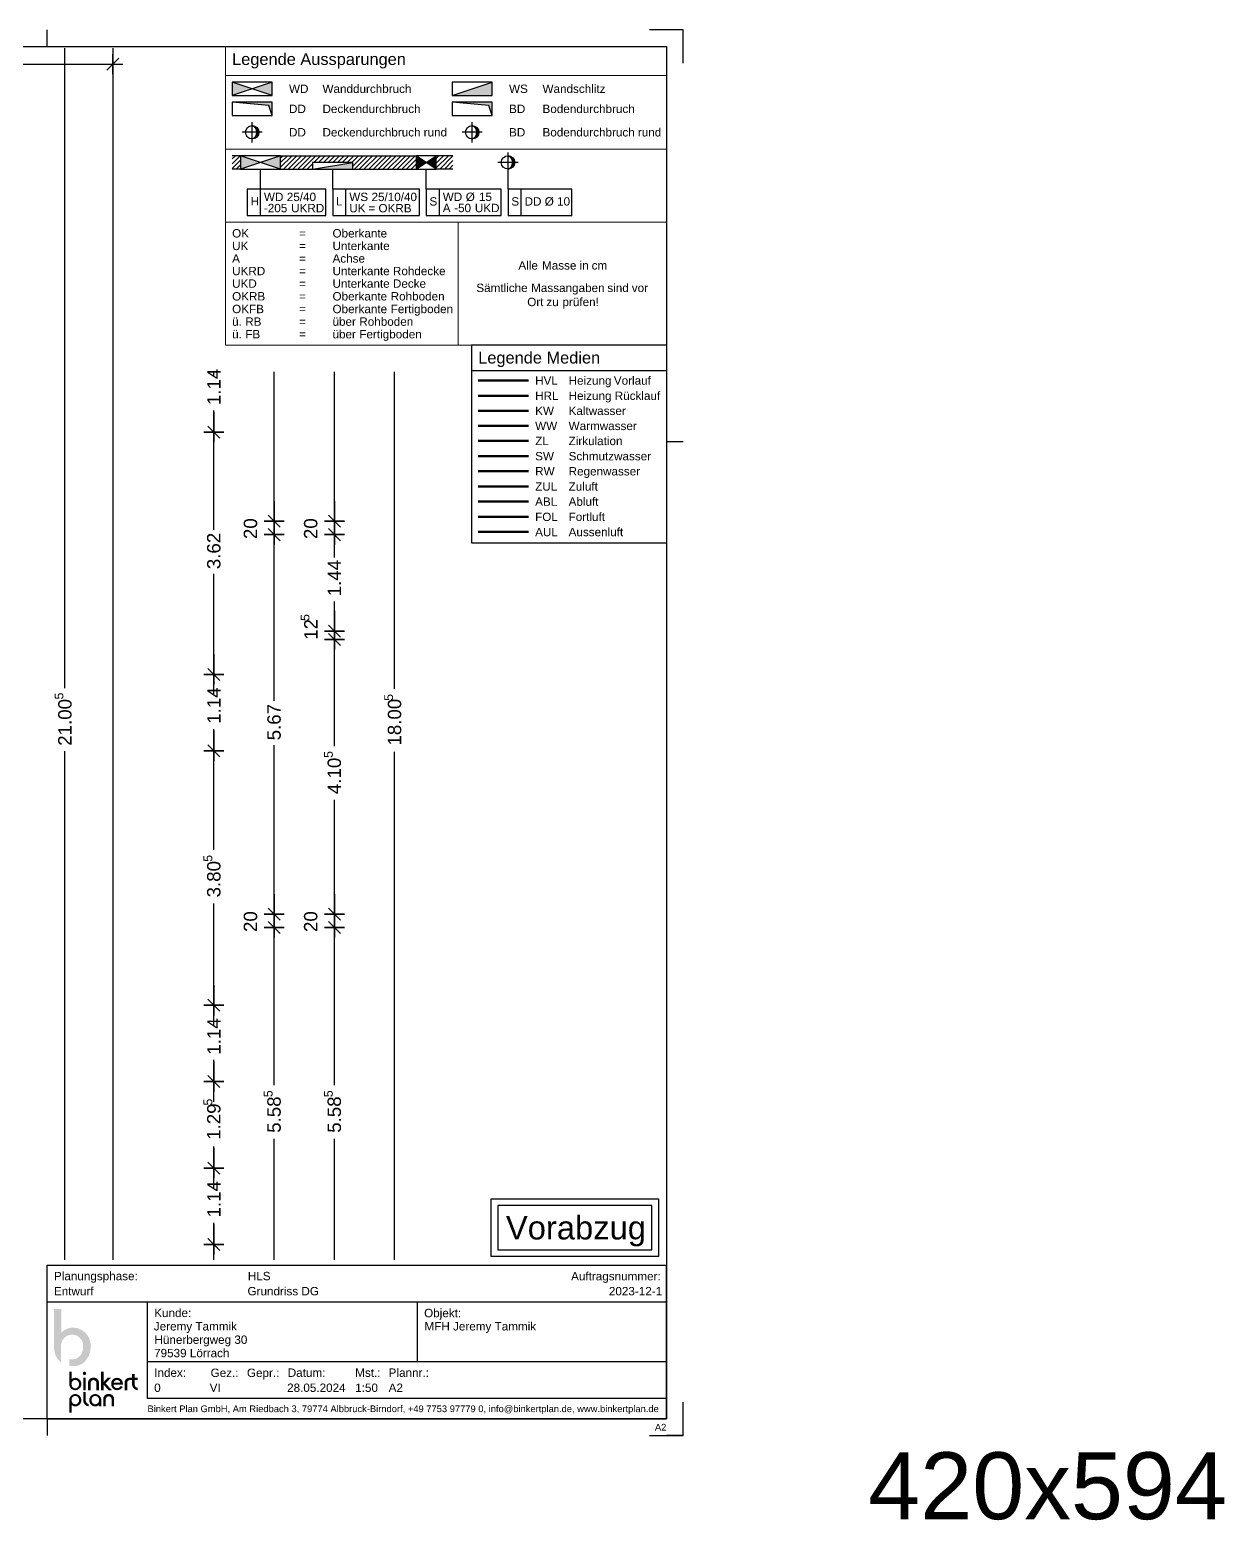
# Model space of a CAD drawing. Extents: x 0 to 756, y -25 to 420.
# Drawn here: x 398.8 to 755.7, y -25.3 to 420 of the extents above; entities that cross this region are included whole.
import ezdxf
from ezdxf.lldxf.tags import DXFTag

# ---------------------------------------------------------------- set-up
doc = ezdxf.new("R2010")
doc.units = 0
doc.layers.get('0').update_dxf_attribs({"lineweight": 25})
doc.layers.get('DEFPOINTS').update_dxf_attribs({"lineweight": 25})
for name, color, linetype, lineweight in [('ALLGEMEIN03', 7, 'Continuous', 25), ('Standard', 7, 'Continuous', 25), ('X_Legende', 7, 'Continuous', 25), ('X_Plankopf_PB', 7, 'Continuous', 25), ('X_Planrahmen', 7, 'Continuous', 25), ('X_Stempel_Vorabzug', 7, 'Continuous', 25)]:
    doc.layers.add(name, color=color, linetype=linetype, lineweight=lineweight)
doc.styles.get("Standard").update_dxf_attribs({"font": 'arial.ttf'})
tags = doc.linetypes.add('fein_strichliert', pattern=[4, 1, -2, 1]).pattern_tags.tags
tags[8:9] = [DXFTag(74, 4), DXFTag(75, 0), DXFTag(340, '0'), DXFTag(46, 0.0), DXFTag(50, 0.0), DXFTag(44, 0.0), DXFTag(45, 0.0)]
tags[6:7] = [DXFTag(74, 4), DXFTag(75, 0), DXFTag(340, '0'), DXFTag(46, 0.0), DXFTag(50, 0.0), DXFTag(44, 0.0), DXFTag(45, 0.0)]
tags[4:5] = [DXFTag(74, 4), DXFTag(75, 0), DXFTag(340, '0'), DXFTag(46, 0.0), DXFTag(50, 0.0), DXFTag(44, 0.0), DXFTag(45, 0.0)]

# ---------------------------------------------------------------- blocks, each defined once
blk = doc.blocks.new('Blockreferenz-A0T78PFUOY', base_point=(530.79, 266.7))
at = {"layer": 'X_Legende', "color": 0, "linetype": 'ByBlock', "lineweight": -2, "ltscale": 0.25}
for p, q in [((589, 325.81), (530.79, 325.81)), ((530.79, 325.81), (530.79, 266.7)), ((589, 325.81), (589, 266.7)), ((530.79, 318.24), (589, 318.24)), ((530.79, 266.7), (589, 266.7))]:
    blk.add_line(p, q, dxfattribs=at)
at = {"layer": 'X_Legende', "color": 1, "linetype": 'ByBlock', "lineweight": 70, "ltscale": 0.7, "true_color": 0xff0000}
blk.add_line((547.79, 315.23), (532.79, 315.23), dxfattribs=at)
at = {"layer": 'X_Legende', "color": 5, "linetype": 'fein_strichliert', "lineweight": 70, "ltscale": 0.49, "true_color": 0x0000ff}
blk.add_line((547.79, 310.68), (532.79, 310.68), dxfattribs=at)
at = {"layer": 'X_Legende', "color": 3, "linetype": 'ByBlock', "lineweight": 70, "ltscale": 0.7, "true_color": 0x00ff00}
blk.add_line((547.79, 306.18), (532.79, 306.18), dxfattribs=at)
at = {"layer": 'X_Legende', "color": 1, "linetype": 'fein_strichliert', "lineweight": 70, "ltscale": 0.49, "true_color": 0xff0000}
blk.add_line((547.79, 301.68), (532.79, 301.68), dxfattribs=at)
at = {"layer": 'X_Legende', "color": 230, "linetype": 'fein_strichliert', "lineweight": 70, "ltscale": 0.49, "true_color": 0xff0080}
blk.add_line((547.79, 297.18), (532.79, 297.18), dxfattribs=at)
at = {"layer": 'X_Legende', "color": 57, "linetype": 'ByBlock', "lineweight": 70, "ltscale": 0.7, "true_color": 0x808040}
blk.add_line((547.79, 292.64), (532.79, 292.64), dxfattribs=at)
at = {"layer": 'X_Legende', "color": 150, "linetype": 'fein_strichliert', "lineweight": 70, "ltscale": 0.49, "true_color": 0x0080ff}
blk.add_line((547.79, 288.13), (532.79, 288.13), dxfattribs=at)
at = {"layer": 'X_Legende', "color": 6, "linetype": 'ByBlock', "lineweight": 70, "ltscale": 0.7, "true_color": 0xff00ff}
blk.add_line((547.79, 283.59), (532.79, 283.59), dxfattribs=at)
at = {"layer": 'X_Legende', "color": 2, "linetype": 'ByBlock', "lineweight": 70, "ltscale": 0.7, "true_color": 0xffff00}
blk.add_line((547.79, 279.05), (532.79, 279.05), dxfattribs=at)
at = {"layer": 'X_Legende', "color": 24, "linetype": 'ByBlock', "lineweight": 70, "ltscale": 0.7, "true_color": 0x993300}
blk.add_line((547.79, 274.51), (532.79, 274.51), dxfattribs=at)
at = {"layer": 'X_Legende', "color": 70, "linetype": 'ByBlock', "lineweight": 70, "ltscale": 0.7, "true_color": 0x66ff33}
blk.add_line((547.79, 269.97), (532.79, 269.97), dxfattribs=at)
at = {"layer": 'X_Legende', "color": 0, "linetype": 'ByBlock', "lineweight": -2, "ltscale": 0.25, "attachment_point": 1}
for s, insert, char_height in [('{\\fArial;Legende Medien}', (532.79, 323.8), 3.5), ('{\\fArial;HVL}', (549.79, 316.46), 2.5), ('{\\fArial;Heizung}', (559.79, 316.46), 2.5), ('{\\fArial;Vorlauf}', (573.31, 316.46), 2.5), ('{\\fArial;HRL}', (549.79, 311.91), 2.5), ('{\\fArial;Heizung}', (559.79, 311.91), 2.5), ('{\\fArial;Rücklauf}', (573.57, 311.91), 2.5), ('{\\fArial;KW}', (549.79, 307.41), 2.5), ('{\\fArial;Kaltwasser}', (559.79, 307.41), 2.5), ('{\\fArial;WW}', (549.79, 302.91), 2.5), ('{\\fArial;Warmwasser}', (559.79, 302.91), 2.5), ('{\\fArial;ZL}', (549.79, 298.41), 2.5), ('{\\fArial;Zirkulation}', (559.79, 298.41), 2.5), ('{\\fArial;SW}', (549.79, 293.87), 2.5), ('{\\fArial;Schmutzwasser}', (559.79, 293.87), 2.5), ('{\\fArial;RW}', (549.79, 289.36), 2.5), ('{\\fArial;Regenwasser}', (559.79, 289.36), 2.5), ('{\\fArial;ZUL}', (549.79, 284.82), 2.5), ('{\\fArial;Zuluft}', (559.79, 284.82), 2.5), ('{\\fArial;ABL}', (549.79, 280.28), 2.5), ('{\\fArial;Abluft}', (559.79, 280.28), 2.5), ('{\\fArial;FOL}', (549.79, 275.74), 2.5), ('{\\fArial;Fortluft}', (559.79, 275.74), 2.5), ('{\\fArial;AUL}', (549.79, 271.2), 2.5), ('{\\fArial;Aussenluft}', (559.79, 271.2), 2.5)]:
    blk.add_mtext(s, dxfattribs=dict(at, insert=insert, char_height=char_height))
blk = doc.blocks.new('Blockreferenz-A0T78PFWOY', base_point=(404, 0))
at = {"layer": 'X_Plankopf_PB', "linetype": 'ByBlock', "lineweight": -2, "ltscale": 0.25, "true_color": 0x380282}
for points in [[(414.73, 26.52), (414.69, 27.42), (414.41, 28.28), (413.91, 29.03), (413.23, 29.62), (412.41, 30.01), (411.53, 30.16), (410.7, 30.09), (409.92, 29.81), (409.23, 29.34), (408.69, 28.71), (408.32, 27.97), (408.14, 27.16), (408.14, 21.75), (407.09, 22.84), (406.37, 24.18), (406.04, 25.66), (406.04, 37.86), (408.23, 37.86), (408.23, 30.74), (409.21, 31.59), (410.4, 32.11), (411.68, 32.29), (413.11, 32.06), (414.44, 31.47), (415.56, 30.55), (416.4, 29.37), (416.89, 28), (417.01, 26.56), (416.83, 25), (416.28, 23.53), (415.37, 22.24), (414.57, 21.54), (413.63, 21.04), (412.59, 20.78), (411.53, 20.76), (411.07, 20.79), (410.62, 20.86), (410.62, 22.85), (411.07, 22.79), (411.52, 22.77), (412.24, 22.85), (412.91, 23.1), (413.5, 23.51), (413.98, 24.05), (414.41, 24.81), (414.67, 25.64)], [(414.63, 18.57), (414.65, 18.7), (414.69, 18.82), (414.77, 18.92), (414.87, 19), (414.99, 19.04), (415.12, 19.06), (415.24, 19.04), (415.36, 19), (415.46, 18.92), (415.54, 18.82), (415.59, 18.7), (415.6, 18.57), (415.59, 18.45), (415.54, 18.33), (415.46, 18.23), (415.36, 18.15), (415.24, 18.1), (415.12, 18.09), (414.99, 18.1), (414.87, 18.15), (414.77, 18.23), (414.69, 18.33), (414.65, 18.45)], [(420.09, 13.55), (420.09, 19.07), (420.86, 19.07), (420.86, 16.01), (422.16, 17.31), (423.14, 17.31), (421.44, 15.61), (423.3, 13.55), (422.31, 13.55), (420.86, 15.19), (420.86, 13.55)], [(427.12, 13.55), (427.12, 16.15), (427.25, 16.47), (427.44, 16.76), (427.7, 17), (428.11, 17.21), (428.56, 17.31), (429.36, 17.31), (429.36, 18.44), (430.12, 18.44), (430.12, 17.31), (431.06, 17.31), (431.06, 16.6), (430.12, 16.6), (430.12, 15.12), (430.2, 14.87), (430.34, 14.64), (430.53, 14.46), (430.76, 14.34), (431.02, 14.28), (431.02, 13.55), (430.54, 13.64), (430.1, 13.86), (429.74, 14.19), (429.49, 14.61), (429.36, 15.08), (429.36, 16.6), (428.64, 16.6), (428.39, 16.52), (428.17, 16.38), (427.99, 16.17), (427.88, 15.93), (427.88, 13.55)], [(418.66, 15.85), (418.6, 16.06), (418.49, 16.25), (418.33, 16.41), (418.14, 16.52), (417.92, 16.57), (417.7, 16.57), (417.49, 16.52), (417.3, 16.41), (417.14, 16.25), (417.02, 16.06), (416.96, 15.85), (416.96, 13.55), (416.2, 13.55), (416.2, 16.08), (416.36, 16.49), (416.62, 16.84), (416.97, 17.11), (417.38, 17.27), (417.81, 17.31), (418.25, 17.27), (418.66, 17.11), (419, 16.84), (419.27, 16.49), (419.42, 16.08), (419.42, 13.55), (418.66, 13.55)], [(415.5, 12.97), (415.5, 10.57), (415.52, 10.25), (415.64, 9.95), (415.83, 9.69), (416.08, 9.5), (416.38, 9.38), (416.38, 8.7), (415.89, 8.83), (415.45, 9.08), (415.1, 9.44), (414.86, 9.88), (414.74, 10.37), (414.74, 12.97)], [(420.74, 11.21), (420.9, 11.62), (421.16, 11.97), (421.51, 12.24), (421.92, 12.4), (422.35, 12.45), (422.79, 12.4), (423.2, 12.24), (423.54, 11.97), (423.81, 11.62), (423.96, 11.21), (423.96, 8.69), (423.2, 8.69), (423.2, 10.99), (423.14, 11.2), (423.03, 11.39), (422.87, 11.54), (422.68, 11.65), (422.46, 11.7), (422.24, 11.7), (422.03, 11.65), (421.84, 11.54), (421.68, 11.39), (421.56, 11.2), (421.5, 10.99), (421.5, 8.69), (420.74, 8.69)]]:
    blk.add_hatch(color=196, dxfattribs=at).paths.add_polyline_path(points)
at = {"layer": 'X_Plankopf_PB', "color": 0, "linetype": 'ByBlock', "lineweight": -2, "ltscale": 0.25}
for p, q in [((404, 5), (404, 50.91)), ((404, 50.91), (589, 50.91)), ((589, 5), (589, 50.91)), ((589, 39.9), (404, 39.9)), ((433.96, 11.04), (433.96, 39.9)), ((514.61, 22.05), (514.61, 39.9)), ((589, 22.05), (433.96, 22.05)), ((589, 11.04), (433.96, 11.04)), ((404, 5), (589, 5)), ((594, 0), (594, 5)), ((594, 0), (589, 0))]:
    blk.add_line(p, q, dxfattribs=at)
at = {"layer": 'X_Plankopf_PB', "color": 196, "linetype": 'ByBlock', "lineweight": -2, "ltscale": 0.25, "true_color": 0x380282}
for points in [[(411.29, 19.12), (410.62, 14.94), (410.56, 15.43)], [(411.29, 19.12), (410.56, 15.43), (410.56, 19.12)], [(411.29, 19.12), (410.8, 14.48), (410.62, 14.94)], [(411.29, 19.12), (411.1, 14.09), (410.8, 14.48)], [(411.29, 19.12), (411.24, 15.37), (411.1, 14.09)], [(411.28, 15.72), (411.29, 19.12), (411.24, 15.37)], [(411.29, 16.89), (411.28, 15.72), (411.29, 19.12)], [(411.24, 15.37), (411.1, 14.09), (411.28, 15.02)], [(411.45, 13.81), (411.1, 14.09), (411.28, 15.02)], [(411.41, 16.03), (411.29, 16.89), (411.28, 15.72)], [(411.45, 13.81), (411.28, 15.02), (411.41, 14.7)], [(411.8, 17.16), (411.41, 16.03), (411.29, 16.89)], [(411.61, 16.29), (411.8, 17.16), (411.41, 16.03)], [(411.45, 13.81), (411.41, 14.7), (411.61, 14.45)], [(411.45, 13.81), (411.61, 14.45), (411.86, 13.63)], [(411.84, 16.47), (411.61, 16.29), (411.8, 17.16)], [(411.61, 14.45), (411.84, 14.27), (411.86, 13.63)], [(412.38, 17.26), (411.84, 16.47), (411.8, 17.16)], [(412.38, 17.26), (412.09, 16.58), (411.84, 16.47)], [(411.84, 14.27), (411.86, 13.63), (412.09, 14.16)], [(411.86, 13.63), (412.09, 14.16), (412.31, 13.55)], [(412.38, 17.26), (412.38, 16.61), (412.09, 16.58)], [(412.09, 14.16), (412.31, 13.55), (412.38, 14.12)], [(412.31, 13.55), (412.38, 14.12), (412.44, 13.55)], [(412.52, 16.6), (412.38, 16.61), (412.38, 17.26)], [(412.52, 16.6), (412.38, 17.26), (412.85, 17.19)], [(412.38, 14.12), (412.44, 13.55), (412.66, 14.16)], [(412.44, 13.55), (412.66, 14.16), (412.9, 13.63)], [(412.52, 16.6), (412.85, 17.19), (412.65, 16.58)], [(412.91, 16.47), (412.65, 16.58), (412.85, 17.19)], [(412.66, 14.16), (412.9, 13.63), (412.91, 14.27)], [(412.91, 16.47), (412.85, 17.19), (413.29, 17.01)], [(412.9, 13.63), (412.91, 14.27), (413.33, 13.83)], [(412.91, 16.47), (413.29, 17.01), (413.15, 16.29)], [(412.91, 14.27), (413.15, 14.45), (413.33, 13.83)], [(413.34, 16.03), (413.15, 16.29), (413.29, 17.01)], [(413.15, 14.45), (413.33, 13.83), (413.34, 14.7)], [(413.34, 16.03), (413.29, 17.01), (413.66, 16.71)], [(413.33, 13.83), (413.34, 14.7), (413.7, 14.13)], [(413.34, 16.03), (413.66, 16.71), (413.47, 15.72)], [(413.34, 14.7), (413.7, 14.13), (413.47, 15.02)], [(413.66, 16.71), (413.52, 15.37), (413.47, 15.72)], [(413.7, 14.13), (413.47, 15.02), (413.52, 15.37)], [(413.7, 14.13), (413.66, 16.71), (413.52, 15.37)], [(413.95, 16.33), (413.7, 14.13), (413.66, 16.71)], [(413.97, 14.51), (413.95, 16.33), (413.7, 14.13)], [(414.13, 15.89), (413.97, 14.51), (413.95, 16.33)], [(414.14, 14.95), (414.13, 15.89), (413.97, 14.51)], [(414.2, 15.42), (414.14, 14.95), (414.13, 15.89)], [(414.74, 13.55), (414.74, 17.32), (415.5, 13.55), (415.5, 17.32)], [(423.14, 15.95), (423.13, 15), (423.1, 15.48)], [(423.13, 15), (423.14, 15.95), (423.29, 14.55)], [(423.14, 15.95), (423.29, 14.55), (423.31, 16.38)], [(423.29, 14.55), (423.31, 16.38), (423.56, 14.15)], [(423.31, 16.38), (423.56, 14.15), (423.59, 16.75)], [(423.56, 14.15), (423.59, 16.75), (423.93, 13.84)], [(423.95, 17.04), (423.8, 15.8), (423.59, 16.75)], [(423.8, 15.8), (423.59, 16.75), (423.8, 15.17)], [(423.59, 16.75), (423.8, 15.17), (423.93, 13.84)], [(423.92, 16.05), (423.95, 17.04), (423.8, 15.8)], [(426.59, 15.17), (423.8, 15.17), (423.8, 15.8)], [(426.59, 15.17), (423.8, 15.8), (425.83, 15.8)], [(423.8, 15.17), (423.93, 13.84), (423.84, 14.91)], [(423.93, 13.84), (423.84, 14.91), (423.95, 14.67)], [(424.09, 16.27), (423.92, 16.05), (423.95, 17.04)], [(424.36, 13.63), (423.93, 13.84), (423.95, 14.67)], [(424.09, 16.27), (423.95, 17.04), (424.38, 17.21)], [(424.36, 13.63), (423.95, 14.67), (424.12, 14.46)], [(424.09, 16.27), (424.38, 17.21), (424.31, 16.44)], [(424.36, 13.63), (424.12, 14.46), (424.33, 14.29)], [(424.56, 16.55), (424.31, 16.44), (424.38, 17.21)], [(424.36, 13.63), (424.33, 14.29), (424.57, 14.19)], [(424.36, 13.63), (424.57, 14.19), (424.84, 13.55)], [(424.56, 16.55), (424.38, 17.21), (424.85, 17.26)], [(424.56, 16.55), (424.85, 17.26), (424.84, 16.6)], [(424.57, 14.19), (424.84, 14.15), (424.84, 13.55)], [(424.84, 16.6), (424.85, 17.26), (425.11, 16.56)], [(424.84, 14.15), (424.84, 13.55), (425.19, 14.21)], [(424.84, 13.55), (425.19, 14.21), (425.35, 13.62)], [(424.85, 17.26), (425.11, 16.56), (425.29, 17.21)], [(425.11, 16.56), (425.29, 17.21), (425.36, 16.45)], [(425.19, 14.21), (425.35, 13.62), (425.51, 14.36)], [(425.29, 17.21), (425.36, 16.45), (425.72, 17.05)], [(425.35, 13.62), (425.51, 14.36), (425.83, 13.82)], [(425.36, 16.45), (425.72, 17.05), (425.58, 16.28)], [(425.51, 14.36), (425.78, 14.58), (425.83, 13.82)], [(425.74, 16.06), (425.58, 16.28), (425.72, 17.05)], [(425.74, 16.06), (425.72, 17.05), (426.08, 16.78)], [(425.74, 16.06), (426.08, 16.78), (425.83, 15.8)], [(425.78, 14.58), (425.83, 13.82), (426, 14.86)], [(426.59, 15.17), (425.83, 15.8), (426.08, 16.78)], [(425.83, 13.82), (426, 14.86), (426.25, 14.13)], [(426, 14.86), (426.25, 14.13), (426.57, 14.53)], [(426.59, 15.17), (426.08, 16.78), (426.36, 16.43)], [(426.59, 15.17), (426.36, 16.43), (426.53, 16.01)], [(426.59, 15.17), (426.53, 16.01), (426.59, 15.56)], [(411.29, 6.84), (410.56, 10.53), (410.62, 11.02)], [(411.29, 6.84), (410.56, 6.84), (410.56, 10.53)], [(411.29, 6.84), (410.62, 11.02), (410.8, 11.48)], [(411.29, 6.84), (410.8, 11.48), (411.1, 11.87)], [(411.47, 12.16), (411.28, 10.94), (411.1, 11.87)], [(411.28, 10.94), (411.1, 11.87), (411.24, 10.59)], [(411.1, 11.87), (411.24, 10.59), (411.29, 6.84)], [(411.24, 10.59), (411.29, 6.84), (411.28, 10.24)], [(411.41, 11.26), (411.47, 12.16), (411.28, 10.94)], [(411.29, 6.84), (411.28, 10.24), (411.29, 9.08)], [(411.28, 10.24), (411.29, 9.08), (411.41, 9.93)], [(411.29, 9.08), (411.41, 9.93), (411.8, 8.8)], [(411.61, 11.51), (411.41, 11.26), (411.47, 12.16)], [(411.41, 9.93), (411.8, 8.8), (411.61, 9.67)], [(411.91, 12.35), (411.61, 11.51), (411.47, 12.16)], [(411.91, 12.35), (411.84, 11.7), (411.61, 11.51)], [(411.8, 8.8), (411.61, 9.67), (411.84, 9.49)], [(412.38, 8.71), (411.8, 8.8), (411.84, 9.49)], [(411.91, 12.35), (412.09, 11.8), (411.84, 11.7)], [(412.38, 8.71), (411.84, 9.49), (412.09, 9.39)], [(411.91, 12.35), (412.38, 12.41), (412.09, 11.8)], [(412.38, 12.41), (412.38, 11.84), (412.09, 11.8)], [(412.38, 8.71), (412.09, 9.39), (412.38, 9.35)], [(412.85, 12.34), (412.66, 11.8), (412.38, 12.41)], [(412.66, 11.8), (412.38, 12.41), (412.38, 11.84)], [(412.85, 8.77), (412.38, 8.71), (412.52, 9.36)], [(412.38, 8.71), (412.38, 9.35), (412.52, 9.36)], [(412.85, 8.77), (412.52, 9.36), (412.65, 9.38)], [(412.85, 8.77), (412.65, 9.38), (412.91, 9.49)], [(412.91, 11.7), (412.85, 12.34), (412.66, 11.8)], [(413.3, 12.15), (412.91, 11.7), (412.85, 12.34)], [(412.85, 8.77), (412.91, 9.49), (413.29, 8.96)], [(413.3, 12.15), (413.15, 11.51), (412.91, 11.7)], [(412.91, 9.49), (413.15, 9.67), (413.29, 8.96)], [(413.34, 11.26), (413.3, 12.15), (413.15, 11.51)], [(413.15, 9.67), (413.29, 8.96), (413.34, 9.93)], [(413.29, 8.96), (413.34, 9.93), (413.66, 9.25)], [(413.68, 11.86), (413.34, 11.26), (413.3, 12.15)], [(413.47, 10.94), (413.68, 11.86), (413.34, 11.26)], [(413.34, 9.93), (413.66, 9.25), (413.47, 10.24)], [(413.52, 10.59), (413.47, 10.94), (413.68, 11.86)], [(413.47, 10.24), (413.52, 10.59), (413.66, 9.25)], [(413.52, 10.59), (413.66, 9.25), (413.68, 11.86)], [(413.66, 9.25), (413.68, 11.86), (413.95, 9.63)], [(413.68, 11.86), (413.95, 9.63), (413.96, 11.47)], [(413.95, 9.63), (413.96, 11.47), (414.13, 10.07)], [(413.96, 11.47), (414.13, 10.07), (414.14, 11.02)], [(414.13, 10.07), (414.14, 11.02), (414.2, 10.54)], [(416.53, 10.54), (416.59, 11.02), (416.59, 10.07)], [(416.59, 11.02), (416.59, 10.07), (416.76, 11.47)], [(416.59, 10.07), (416.76, 11.47), (416.78, 9.63)], [(416.76, 11.47), (416.78, 9.63), (417.05, 11.86)], [(416.78, 9.63), (417.05, 11.86), (417.06, 9.25)], [(417.05, 11.86), (417.26, 10.94), (417.43, 12.15)], [(417.06, 9.25), (417.21, 10.59), (417.05, 11.86)], [(417.21, 10.59), (417.05, 11.86), (417.26, 10.94)], [(417.26, 10.24), (417.06, 9.25), (417.21, 10.59)], [(417.44, 8.96), (417.26, 10.24), (417.06, 9.25)], [(417.26, 10.94), (417.43, 12.15), (417.39, 11.26)], [(417.39, 9.93), (417.44, 8.96), (417.26, 10.24)], [(417.58, 11.51), (417.39, 11.26), (417.43, 12.15)], [(417.44, 8.96), (417.39, 9.93), (417.58, 9.67)], [(417.58, 11.51), (417.43, 12.15), (417.87, 12.34)], [(417.88, 8.77), (417.44, 8.96), (417.58, 9.67)], [(417.58, 11.51), (417.87, 12.34), (417.82, 11.7)], [(417.88, 8.77), (417.58, 9.67), (417.82, 9.49)], [(418.07, 11.8), (417.82, 11.7), (417.87, 12.34)], [(417.88, 8.77), (417.82, 9.49), (418.08, 9.38)], [(418.07, 11.8), (417.87, 12.34), (418.35, 12.41)], [(417.88, 8.77), (418.08, 9.38), (418.35, 8.71)], [(418.07, 11.8), (418.35, 12.41), (418.35, 11.84)], [(418.08, 9.38), (418.2, 9.36), (418.35, 8.71)], [(418.2, 9.36), (418.35, 8.71), (418.35, 9.35)], [(418.82, 12.35), (418.35, 11.84), (418.35, 12.41)], [(418.82, 12.35), (418.64, 11.8), (418.35, 11.84)], [(418.35, 9.35), (418.93, 8.8), (418.64, 9.39)], [(418.35, 8.71), (418.35, 9.35), (418.93, 8.8)], [(418.82, 12.35), (418.89, 11.7), (418.64, 11.8)], [(418.64, 9.39), (418.89, 9.49), (418.93, 8.8)], [(418.82, 12.35), (419.26, 12.16), (418.89, 11.7)], [(419.26, 12.16), (419.12, 11.51), (418.89, 11.7)], [(418.89, 9.49), (418.93, 8.8), (419.12, 9.67)], [(418.93, 8.8), (419.12, 9.67), (419.44, 9.08)], [(419.32, 11.26), (419.26, 12.16), (419.12, 11.51)], [(419.12, 9.67), (419.44, 9.08), (419.32, 9.93)], [(419.63, 11.87), (419.32, 11.26), (419.26, 12.16)], [(419.45, 10.94), (419.63, 11.87), (419.32, 11.26)], [(419.44, 9.08), (419.32, 9.93), (419.45, 10.24)], [(420.17, 8.69), (419.44, 9.08), (419.45, 10.24)], [(420.17, 8.69), (419.44, 8.69), (419.44, 9.08)], [(419.49, 10.59), (419.45, 10.94), (419.63, 11.87)], [(420.17, 8.69), (419.45, 10.24), (419.49, 10.59)], [(420.17, 8.69), (419.49, 10.59), (419.63, 11.87)], [(420.17, 8.69), (419.63, 11.87), (419.93, 11.48)], [(420.17, 8.69), (419.93, 11.48), (420.11, 11.02)], [(420.17, 8.69), (420.11, 11.02), (420.17, 10.53)]]:
    blk.add_solid(points, dxfattribs=at)
at = {"layer": 'X_Plankopf_PB', "color": 0, "linetype": 'ByBlock', "lineweight": -2, "ltscale": 0.25, "attachment_point": 1}
for s, insert, char_height in [('{\\fArial;Planungsphase:}', (406, 48.91), 2.5), ('{\\fArial;Auftragsnummer:}', (560.53, 48.87), 2.5), ('{\\fArial;2023-12-1}', (571.82, 44.4), 2.5), ('{\\fArial;Kunde:}', (435.96, 37.9), 2.5), ('{\\fArial;Objekt:}', (516.61, 37.86), 2.5), ('{\\fArial;Index:}', (435.96, 20.04), 2.5), ('{\\fArial;Gez.:}', (452.81, 20), 2.5), ('{\\fArial;Gepr.:}', (463.66, 20), 2.5), ('{\\fArial;Datum:}', (475.87, 20.04), 2.5), ('{\\fArial;Mst.:}', (496.02, 20.04), 2.5), ('{\\fArial;Plannr.:}', (506.02, 20.04), 2.5), ('{\\fArial;0}', (435.96, 15.53), 2.5), ('{\\fArial;1:50}', (496.02, 15.54), 2.5), ('{\\fArial;A2}', (506.02, 15.54), 2.5), ('{\\fArial;Binkert Plan GmbH, Am Riedbach 3, 79774 Albbruck-Birndorf, +49 7753 97779 0, info@binkertplan.de, www.binkertplan.de}', (433.96, 9), 2)]:
    blk.add_mtext(s, dxfattribs=dict(at, insert=insert, char_height=char_height))
at = {"layer": 'X_Plankopf_PB', "color": 0, "lineweight": -2, "attachment_point": 1}
for s, insert, char_height in [('{\\fArial;Entwurf}', (405.99, 44.4), 2.5), ('{\\fArial;Grundriss DG}', (463.84, 44.4), 2.5), ('{\\fArial;HLS}', (463.94, 48.91), 2.5), ('{\\fArial;Jeremy Tammik}', (435.85, 33.9), 2.5), ('{\\fArial;MFH Jeremy Tammik}', (516.72, 33.9), 2.5), ('{\\fArial;Hünerbergweg 30}', (436.03, 29.9), 2.5), ('{\\fArial;79539 Lörrach}', (435.92, 25.9), 2.5), ('{\\fArial;VI}', (452.53, 15.54), 2.5), ('{\\fArial;28.05.2024}', (475.67, 15.54), 2.5), ('{\\fArial;A2}', (585.58, 3.5), 2)]:
    blk.add_mtext(s, dxfattribs=dict(at, insert=insert, char_height=char_height))
blk = doc.blocks.new('Blockreferenz-A0T78PFYOY', base_point=(457.24, 325.81))
at = {"layer": 'X_Legende', "linetype": 'ByBlock', "lineweight": -2, "ltscale": 0.25, "true_color": 0xff0000}
for points in [[(465.24, 391.38), (465.76, 391.31), (466.24, 391.12), (466.66, 390.8), (466.97, 390.38), (467.17, 389.9), (467.24, 389.38), (467.17, 388.87), (466.97, 388.38), (466.66, 387.97), (466.24, 387.65), (465.76, 387.45), (465.24, 387.38), (465.75, 387.65), (466.16, 388.05), (466.46, 388.54), (466.61, 389.1), (466.61, 389.67), (466.46, 390.22), (466.16, 390.72), (465.75, 391.11)], [(530.99, 391.38), (531.5, 391.31), (531.99, 391.12), (532.4, 390.8), (532.72, 390.38), (532.92, 389.9), (532.99, 389.38), (532.92, 388.87), (532.72, 388.38), (532.4, 387.97), (531.99, 387.65), (531.5, 387.45), (530.99, 387.38), (531.49, 387.65), (531.91, 388.05), (532.2, 388.54), (532.36, 389.1), (532.36, 389.67), (532.2, 390.22), (531.91, 390.72), (531.49, 391.11)], [(541.68, 382.38), (542.2, 382.32), (542.68, 382.12), (543.1, 381.8), (543.41, 381.38), (543.61, 380.9), (543.68, 380.38), (543.61, 379.87), (543.41, 379.38), (543.1, 378.97), (542.68, 378.65), (542.2, 378.45), (541.68, 378.38), (542.19, 378.66), (542.6, 379.05), (542.9, 379.54), (543.05, 380.1), (543.05, 380.67), (542.9, 381.22), (542.6, 381.72), (542.19, 382.11)]]:
    blk.add_hatch(color=1, dxfattribs=at).paths.add_polyline_path(points)
at = {"layer": 'X_Legende', "color": 0, "linetype": 'ByBlock', "lineweight": 18, "ltscale": 0.18}
for p, q in [((589, 415), (457.24, 415)), ((457.24, 325.81), (457.24, 415)), ((589, 325.81), (589, 415)), ((589, 406.38), (457.24, 406.38)), ((589, 384.38), (457.24, 384.38)), ((589, 362.49), (457.24, 362.49)), ((526.74, 325.81), (526.74, 362.49)), ((589, 325.81), (457.24, 325.81))]:
    blk.add_line(p, q, dxfattribs=at)
at = {"layer": 'X_Legende', "color": 1, "linetype": 'ByBlock', "lineweight": -2, "ltscale": 0.25, "true_color": 0xff0000}
for p, q in [((459.24, 404.38), (459.24, 400.38)), ((471.24, 404.38), (459.24, 404.38)), ((471.24, 400.38), (459.24, 404.38)), ((471.24, 404.38), (459.24, 400.38)), ((471.24, 400.38), (471.24, 404.38)), ((536.99, 404.38), (524.99, 404.38)), ((524.99, 404.38), (524.99, 400.38)), ((524.99, 400.38), (536.99, 404.38)), ((536.99, 400.38), (536.99, 404.38)), ((459.24, 400.38), (471.24, 400.38)), ((470.2, 397.34), (459.24, 398.38)), ((471.24, 398.38), (459.24, 398.38)), ((459.24, 398.38), (459.24, 394.38)), ((471.24, 394.38), (470.2, 397.34)), ((471.24, 394.38), (471.24, 398.38)), ((524.99, 400.38), (536.99, 400.38)), ((536.99, 398.38), (524.99, 398.38)), ((535.95, 397.34), (524.99, 398.38)), ((524.99, 398.38), (524.99, 394.38)), ((536.99, 394.38), (535.95, 397.34)), ((536.99, 394.38), (536.99, 398.38)), ((459.24, 394.38), (471.24, 394.38)), ((465.24, 386.38), (465.24, 392.38)), ((524.99, 394.38), (536.99, 394.38)), ((530.99, 386.38), (530.99, 392.38)), ((468.24, 389.38), (462.24, 389.38)), ((533.99, 389.38), (527.99, 389.38)), ((541.68, 377.38), (541.68, 383.38)), ((473.74, 378.38), (461.74, 382.38)), ((473.74, 382.38), (461.74, 378.38)), ((473.74, 382.38), (461.74, 382.38)), ((461.74, 382.38), (461.74, 378.38)), ((473.74, 378.38), (473.74, 382.38)), ((495.29, 380.38), (483.29, 380.38)), ((483.29, 380.38), (483.29, 378.38)), ((483.29, 378.38), (495.29, 380.38)), ((495.29, 378.38), (495.29, 380.38)), ((514.22, 382.38), (514.22, 378.38)), ((520.22, 382.38), (514.22, 382.38)), ((514.22, 378.38), (520.22, 382.38)), ((520.22, 378.38), (514.22, 382.38)), ((520.22, 378.38), (520.22, 382.38)), ((544.68, 380.38), (538.68, 380.38)), ((461.74, 378.38), (473.74, 378.38)), ((467.74, 372.38), (467.74, 378.38)), ((483.29, 378.38), (495.29, 378.38)), ((489.29, 372.38), (489.29, 378.38)), ((514.22, 378.38), (520.22, 378.38)), ((517.22, 372.38), (517.22, 378.38)), ((541.68, 372.38), (541.68, 377.38)), ((487.29, 372.38), (463.78, 372.38)), ((463.78, 372.38), (463.78, 364.49)), ((467.74, 364.49), (467.74, 372.38)), ((487.29, 364.49), (487.29, 372.38)), ((515.22, 372.38), (489.29, 372.38)), ((489.29, 372.38), (489.29, 364.49)), ((493.25, 364.49), (493.25, 372.38)), ((515.22, 364.49), (515.22, 372.38)), ((539.68, 372.38), (517.22, 372.38)), ((517.22, 372.38), (517.22, 364.49)), ((521.18, 364.49), (521.18, 372.38)), ((539.68, 364.49), (539.68, 372.38)), ((560.79, 372.38), (541.68, 372.38)), ((541.68, 372.38), (541.68, 364.49)), ((545.64, 364.49), (545.64, 372.38)), ((560.79, 364.49), (560.79, 372.38)), ((463.78, 364.49), (487.29, 364.49)), ((489.29, 364.49), (515.22, 364.49)), ((517.22, 364.49), (539.68, 364.49)), ((541.68, 364.49), (560.79, 364.49))]:
    blk.add_line(p, q, dxfattribs=at)
at = {"layer": 'X_Legende', "color": 8, "lineweight": -2, "true_color": 0x808080}
for p, q in [((459.24, 380), (461.63, 382.38)), ((459.24, 381.41), (460.22, 382.38)), ((459.24, 378.58), (461.74, 381.08)), ((460.46, 378.38), (461.74, 379.67)), ((473.74, 378.94), (477.19, 382.38)), ((473.74, 380.35), (475.77, 382.38)), ((473.74, 381.77), (474.36, 382.38)), ((474.6, 378.38), (478.6, 382.38)), ((476.02, 378.38), (480.02, 382.38)), ((477.43, 378.38), (481.43, 382.38)), ((478.85, 378.38), (482.85, 382.38)), ((480.26, 378.38), (484.26, 382.38)), ((481.67, 378.38), (483.29, 380)), ((483.09, 378.38), (483.29, 378.59)), ((483.67, 380.38), (485.67, 382.38)), ((485.09, 380.38), (487.09, 382.38)), ((486.5, 380.38), (488.5, 382.38)), ((487.92, 380.38), (489.92, 382.38)), ((489.33, 380.38), (491.33, 382.38)), ((490.74, 380.38), (492.74, 382.38)), ((492.16, 380.38), (494.16, 382.38)), ((493.57, 380.38), (495.57, 382.38)), ((494.99, 380.38), (496.99, 382.38)), ((495.29, 379.28), (498.4, 382.38)), ((495.82, 378.38), (499.82, 382.38)), ((497.23, 378.38), (501.23, 382.38)), ((498.64, 378.38), (502.64, 382.38)), ((500.06, 378.38), (504.06, 382.38)), ((501.47, 378.38), (505.47, 382.38)), ((502.89, 378.38), (506.89, 382.38)), ((504.3, 378.38), (508.3, 382.38)), ((505.72, 378.38), (509.72, 382.38)), ((507.13, 378.38), (511.13, 382.38)), ((508.54, 378.38), (512.54, 382.38)), ((509.96, 378.38), (513.96, 382.38)), ((511.37, 378.38), (514.22, 381.23)), ((512.79, 378.38), (514.22, 379.82)), ((520.22, 378.75), (523.86, 382.38)), ((520.22, 380.16), (522.44, 382.38)), ((520.22, 381.58), (521.03, 382.38)), ((521.27, 378.38), (525.22, 382.33)), ((522.69, 378.38), (525.22, 380.92)), ((524.1, 378.38), (525.22, 379.51)), ((514.2, 378.38), (514.22, 378.41))]:
    blk.add_line(p, q, dxfattribs=at)
at = {"layer": 'X_Legende', "color": 8, "linetype": 'ByBlock', "lineweight": -2, "ltscale": 0.25, "true_color": 0x808080}
for p, q in [((461.74, 382.38), (459.24, 382.38)), ((473.74, 382.38), (514.22, 382.38)), ((525.22, 382.38), (520.22, 382.38)), ((461.74, 378.38), (459.24, 378.38)), ((473.74, 378.38), (483.29, 378.38)), ((495.29, 378.38), (514.22, 378.38)), ((525.22, 378.38), (520.22, 378.38))]:
    blk.add_line(p, q, dxfattribs=at)
at = {"layer": 'X_Legende', "color": 1, "linetype": 'ByBlock', "lineweight": -2, "ltscale": 0.25, "true_color": 0xff0000}
for centre in [(465.24, 389.38), (530.99, 389.38), (541.68, 380.38)]:
    blk.add_circle(centre, 2, dxfattribs=at)
for centre in [(464.5, 389.38), (530.24, 389.38), (540.94, 380.38)]:
    blk.add_ellipse(centre, major_axis=(0.74, -2), ratio=1, start_param=0, end_param=2.428543, dxfattribs=at)
for points in [[(459.24, 404.38), (465.24, 402.38), (459.24, 400.38)], [(465.24, 402.38), (471.24, 404.38), (471.24, 400.38)], [(524.99, 400.38), (536.99, 404.38), (536.99, 400.38)], [(459.24, 398.38), (471.24, 398.38), (470.2, 397.34), (471.24, 394.38)], [(524.99, 398.38), (536.99, 398.38), (535.95, 397.34), (536.99, 394.38)], [(461.74, 382.38), (467.74, 380.38), (461.74, 378.38)], [(467.74, 380.38), (473.74, 382.38), (473.74, 378.38)], [(483.29, 378.38), (495.29, 380.38), (495.29, 378.38)], [(514.22, 378.38), (514.22, 382.38), (517.22, 380.38)], [(520.22, 378.38), (517.22, 380.38), (520.22, 382.38)]]:
    blk.add_solid(points, dxfattribs=at)
at = {"layer": 'X_Legende', "color": 0, "linetype": 'ByBlock', "lineweight": -2, "ltscale": 0.25, "attachment_point": 1}
for s, insert, char_height in [('{\\fArial;Legende Aussparungen}', (459.24, 412.99), 3.5), ('{\\fArial;WD}', (476.24, 403.63), 2.5), ('{\\fArial;Wanddurchbruch}', (486.24, 403.63), 2.5), ('{\\fArial;WS}', (541.99, 403.63), 2.5), ('{\\fArial;Wandschlitz}', (551.99, 403.63), 2.5), ('{\\fArial;DD}', (476.24, 397.63), 2.5), ('{\\fArial;Deckendurchbruch}', (486.24, 397.63), 2.5), ('{\\fArial;BD}', (541.99, 397.63), 2.5), ('{\\fArial;Bodendurchbruch}', (551.99, 397.63), 2.5), ('{\\fArial;DD}', (476.24, 390.63), 2.5), ('{\\fArial;Deckendurchbruch}', (486.24, 390.63), 2.5), ('{\\fArial;rund}', (516.48, 390.63), 2.5), ('{\\fArial;BD}', (541.99, 390.63), 2.5), ('{\\fArial;Bodendurchbruch}', (551.99, 390.63), 2.5), ('{\\fArial;rund}', (580.49, 390.63), 2.5), ('{\\fArial;OK}', (459.24, 360.45), 2.5), ('{\\fArial;UK}', (459.24, 356.69), 2.5), ('{\\fArial;=}', (479.24, 360.45), 2.5), ('{\\fArial;Oberkante}', (489.24, 360.45), 2.5), ('{\\fArial;Unterkante}', (489.24, 356.69), 2.5), ('{\\fArial;A}', (459.24, 352.94), 2.5), ('{\\fArial;=}', (479.24, 356.69), 2.5), ('{\\fArial;=}', (479.24, 352.94), 2.5), ('{\\fArial;Achse}', (489.24, 352.94), 2.5), ('{\\fArial;UKRD}', (459.24, 349.18), 2.5), ('{\\fArial;=}', (479.24, 349.18), 2.5), ('{\\fArial;Unterkante}', (489.24, 349.18), 2.5), ('{\\fArial;Rohdecke}', (507.29, 349.18), 2.5), ('{\\fArial;Alle}', (544.79, 350.86), 2.5), ('{\\fArial;Masse}', (551.84, 350.86), 2.5), ('{\\fArial;in}', (563.07, 350.86), 2.5), ('{\\fArial;cm}', (566.67, 350.86), 2.5), ('{\\fArial;UKD}', (459.24, 345.43), 2.5), ('{\\fArial;=}', (479.24, 345.43), 2.5), ('{\\fArial;Unterkante}', (489.24, 345.43), 2.5), ('{\\fArial;Decke}', (507.29, 345.43), 2.5), ('{\\fArial;OKRB}', (459.24, 341.63), 2.5), ('{\\fArial;=}', (479.24, 341.63), 2.5), ('{\\fArial;Oberkante}', (489.24, 341.63), 2.5), ('{\\fArial;Rohboden}', (506.62, 341.63), 2.5), ('{\\fArial;OKFB}', (459.24, 337.84), 2.5), ('{\\fArial;ü.}', (459.24, 334.07), 2.5), ('{\\fArial;RB}', (463.17, 334.07), 2.5), ('{\\fArial;=}', (479.24, 337.84), 2.5), ('{\\fArial;Oberkante}', (489.24, 337.84), 2.5), ('{\\fArial;über}', (489.24, 334.07), 2.5), ('{\\fArial;Rohboden}', (497.25, 334.07), 2.5), ('{\\fArial;Fertigboden}', (506.63, 337.84), 2.5), ('{\\fArial;ü.}', (459.24, 330.31), 2.5), ('{\\fArial;FB}', (463.18, 330.31), 2.5), ('{\\fArial;=}', (479.24, 334.07), 2.5), ('{\\fArial;=}', (479.24, 330.31), 2.5), ('{\\fArial;über}', (489.24, 330.31), 2.5), ('{\\fArial;Fertigboden}', (497.26, 330.31), 2.5)]:
    blk.add_mtext(s, dxfattribs=dict(at, insert=insert, char_height=char_height))
at = {"layer": 'X_Legende', "color": 1, "linetype": 'ByBlock', "lineweight": -2, "ltscale": 0.25, "true_color": 0xff0000, "char_height": 2.5, "attachment_point": 1}
for s, insert in [('{\\fArial;H}', (464.78, 370.02)), ('{\\fArial;WD}', (468.74, 371.33)), ('{\\fArial;25/40}', (475.58, 371.33)), ('{\\fArial;WS}', (494.25, 371.33)), ('{\\fArial;25/10/40}', (500.89, 371.33)), ('{\\fArial;WD}', (522.18, 371.36)), ('{\\fArial;Ø}', (529.06, 371.36)), ('{\\fArial;15}', (532.99, 371.36)), ('{\\fArial;DD Ø 10}', (546.64, 369.98)), ('{\\fArial;-205}', (468.74, 367.99)), ('{\\fArial;UKRD}', (476.87, 367.99)), ('{\\fArial;UK}', (494.25, 367.96)), ('{\\fArial;=}', (499.99, 367.96)), ('{\\fArial;OKRB}', (502.97, 367.96)), ('{\\fArial;A}', (522.18, 368.02)), ('{\\fArial;-50}', (525.59, 368.02)), ('{\\fArial;UKD}', (531.77, 368.02)), ('{\\fArial;Sämtliche}', (532.21, 344.15)), ('{\\fArial;Massangaben}', (548.6, 344.15)), ('{\\fArial;sind}', (571.36, 344.15)), ('{\\fArial;vor}', (578.67, 344.15)), ('{\\fArial;Ort}', (547.43, 339.94)), ('{\\fArial;zu}', (553.14, 339.94)), ('{\\fArial;prüfen!}', (557.96, 339.94))]:
    blk.add_mtext(s, dxfattribs=dict(at, insert=insert))
at = {"layer": 'X_Legende', "color": 5, "linetype": 'ByBlock', "lineweight": -2, "ltscale": 0.25, "true_color": 0x0000ff, "insert": (490.29, 370.02), "char_height": 2.5, "attachment_point": 1}
blk.add_mtext('{\\fArial;L}', dxfattribs=at)
at = {"layer": 'X_Legende', "color": 3, "linetype": 'ByBlock', "lineweight": -2, "ltscale": 0.25, "true_color": 0x00ff00, "char_height": 2.5, "attachment_point": 1}
for insert in [(518.22, 369.98), (542.68, 369.98)]:
    blk.add_mtext('{\\fArial;S}', dxfattribs=dict(at, insert=insert))
blk = doc.blocks.new('Blockreferenz-A0T78PG0OY', base_point=(536.61, 53.49))
at = {"color": 0, "linetype": 'ByBlock', "lineweight": -2, "ltscale": 0.25}
for p, q in [((536.61, 70.71), (586.61, 70.71)), ((536.61, 53.49), (536.61, 70.71)), ((586.61, 70.71), (586.61, 53.49)), ((586.61, 53.49), (536.61, 53.49))]:
    blk.add_line(p, q, dxfattribs=at)
at = {"color": 1, "linetype": 'ByBlock', "lineweight": -2, "ltscale": 0.25, "true_color": 0xff0000}
for p, q in [((538.61, 68.71), (538.61, 55.49)), ((584.61, 68.71), (538.61, 68.71)), ((584.61, 55.49), (584.61, 68.71)), ((538.61, 55.49), (584.61, 55.49))]:
    blk.add_line(p, q, dxfattribs=at)
at = {"color": 1, "lineweight": -2, "true_color": 0xff0000, "insert": (541.05, 65.6), "char_height": 7, "attachment_point": 1}
blk.add_mtext('{\\fArial;Vorabzug}', dxfattribs=at)
blk = doc.blocks.new('Blockreferenz-A0T78PG2OY', base_point=(0, -25))
at = {"layer": 'X_Planrahmen', "color": 0, "linetype": 'ByBlock', "lineweight": -2, "ltscale": 0.25}
for p, q in [((404, 415), (404, 420)), ((594, 420), (584, 420)), ((594, 410), (594, 420)), ((20, 415), (589, 415)), ((589, 415), (589, 5)), ((589, 297), (594, 297)), ((594, 0), (594, 10)), ((589, 5), (20, 5)), ((404, 5), (404, 0)), ((584, 0), (594, 0))]:
    blk.add_line(p, q, dxfattribs=at)
at = {"layer": 'X_Planrahmen', "color": 0, "lineweight": -2, "insert": (649.32, -5), "char_height": 20, "attachment_point": 1}
blk.add_mtext('{\\fArial;420x594}', dxfattribs=at)
blk = doc.blocks.new('Referenz-A0T78PG4OY')
at = {"layer": 'ALLGEMEIN03', "color": 0, "lineweight": -2}
blk.add_line((423.57, 414.47), (423.57, 52.55), dxfattribs=at)
at = {"layer": 'DEFPOINTS', "color": 0, "linetype": 'Continuous', "lineweight": -2, "ltscale": 0.25}
for p, q in [((453.8, 299.81), (453.8, 299.81)), ((471.8, 273.17), (471.8, 273.17)), ((489.8, 273.17), (489.8, 273.17)), ((471.8, 269.17), (471.8, 269.17)), ((489.8, 269.17), (489.8, 269.17)), ((489.8, 240.37), (489.8, 240.37)), ((489.8, 237.87), (489.8, 237.87)), ((453.8, 227.41), (453.8, 227.41)), ((453.8, 204.61), (453.8, 204.61)), ((471.8, 155.77), (471.8, 155.77)), ((471.8, 151.77), (471.8, 151.77)), ((489.8, 155.77), (489.8, 155.77)), ((489.8, 151.77), (489.8, 151.77)), ((453.8, 128.55), (453.8, 128.55)), ((453.8, 105.75), (453.8, 105.75)), ((453.8, 79.9), (453.8, 79.9)), ((453.8, 57.1), (453.8, 57.1))]:
    blk.add_line(p, q, dxfattribs=at)
at = {"layer": 'Standard', "color": 0, "lineweight": -2}
for p, q in [((409.29, 223.28), (409.29, 414.47)), ((262.02, 409.73), (423.57, 409.73)), ((417.57, 409.73), (426.57, 409.73)), ((421.77, 407.93), (425.37, 411.53)), ((423.57, 406.73), (423.57, 412.73)), ((453.8, 316.61), (453.8, 317.86)), ((471.8, 273.17), (471.8, 317.86)), ((489.8, 273.17), (489.8, 317.86)), ((507.8, 223.11), (507.8, 317.86)), ((453.8, 299.81), (453.8, 306.26)), ((453.8, 305.81), (453.8, 296.81)), ((453.8, 293.81), (453.8, 302.81)), ((456.8, 299.81), (450.8, 299.81)), ((450.8, 299.81), (456.8, 299.81)), ((455.6, 298.01), (452, 301.61)), ((452, 301.61), (455.6, 298.01)), ((453.8, 270.62), (453.8, 299.81)), ((471.8, 279.17), (471.8, 270.17)), ((471.8, 267.17), (471.8, 276.17)), ((489.8, 279.17), (489.8, 270.17)), ((489.8, 267.17), (489.8, 276.17)), ((474.8, 273.17), (468.8, 273.17)), ((468.8, 273.17), (474.8, 273.17)), ((473.6, 271.37), (470, 274.97)), ((470, 274.97), (473.6, 271.37)), ((471.8, 275.17), (471.8, 266.17)), ((471.8, 269.17), (471.8, 273.17)), ((471.8, 263.17), (471.8, 272.17)), ((492.8, 273.17), (486.8, 273.17)), ((486.8, 273.17), (492.8, 273.17)), ((491.6, 271.37), (488, 274.97)), ((488, 274.97), (491.6, 271.37)), ((489.8, 275.17), (489.8, 266.17)), ((489.8, 269.17), (489.8, 273.17)), ((489.8, 263.17), (489.8, 272.17)), ((474.8, 269.17), (468.8, 269.17)), ((468.8, 269.17), (474.8, 269.17)), ((473.6, 267.37), (470, 270.97)), ((470, 270.97), (473.6, 267.37)), ((471.8, 219.51), (471.8, 269.17)), ((492.8, 269.17), (486.8, 269.17)), ((486.8, 269.17), (492.8, 269.17)), ((491.6, 267.37), (488, 270.97)), ((488, 270.97), (491.6, 267.37)), ((489.8, 262.35), (489.8, 269.17)), ((453.8, 227.41), (453.8, 257.42)), ((489.8, 240.37), (489.8, 249.15)), ((489.8, 246.37), (489.8, 237.37)), ((491.6, 238.57), (488, 242.17)), ((488, 242.17), (491.6, 238.57)), ((489.8, 243.87), (489.8, 234.87)), ((489.8, 234.37), (489.8, 243.37)), ((489.8, 231.87), (489.8, 240.87)), ((492.8, 240.37), (486.8, 240.37)), ((486.8, 240.37), (492.8, 240.37)), ((492.8, 237.87), (486.8, 237.87)), ((486.8, 237.87), (492.8, 237.87)), ((491.6, 236.07), (488, 239.67)), ((488, 239.67), (491.6, 236.07)), ((489.8, 237.87), (489.8, 240.37)), ((489.8, 205.93), (489.8, 237.87)), ((453.8, 233.41), (453.8, 224.41)), ((456.8, 227.41), (450.8, 227.41)), ((450.8, 227.41), (456.8, 227.41)), ((455.6, 225.61), (452, 229.21)), ((452, 229.21), (455.6, 225.61)), ((453.8, 221.41), (453.8, 230.41)), ((453.8, 224.27), (453.8, 227.41)), ((453.8, 204.61), (453.8, 211.07)), ((453.8, 210.61), (453.8, 201.61)), ((455.6, 202.81), (452, 206.41)), ((452, 206.41), (455.6, 202.81)), ((453.8, 198.61), (453.8, 207.61)), ((471.8, 155.77), (471.8, 206.31)), ((409.29, 52.55), (409.29, 204.48)), ((456.8, 204.61), (450.8, 204.61)), ((450.8, 204.61), (456.8, 204.61)), ((453.8, 174.99), (453.8, 204.61)), ((507.8, 52.55), (507.8, 204.31)), ((489.8, 155.77), (489.8, 189.93)), ((471.8, 161.77), (471.8, 152.77)), ((489.8, 161.77), (489.8, 152.77)), ((453.8, 128.55), (453.8, 158.99)), ((473.6, 153.97), (470, 157.57)), ((470, 157.57), (473.6, 153.97)), ((471.8, 149.77), (471.8, 158.77)), ((471.8, 157.77), (471.8, 148.77)), ((491.6, 153.97), (488, 157.57)), ((488, 157.57), (491.6, 153.97)), ((489.8, 149.77), (489.8, 158.77)), ((489.8, 157.77), (489.8, 148.77)), ((474.8, 155.77), (468.8, 155.77)), ((468.8, 155.77), (474.8, 155.77)), ((474.8, 151.77), (468.8, 151.77)), ((468.8, 151.77), (474.8, 151.77)), ((473.6, 149.97), (470, 153.57)), ((470, 153.57), (473.6, 149.97)), ((471.8, 151.77), (471.8, 155.77)), ((471.8, 145.77), (471.8, 154.77)), ((471.8, 104.65), (471.8, 151.77)), ((492.8, 155.77), (486.8, 155.77)), ((486.8, 155.77), (492.8, 155.77)), ((492.8, 151.77), (486.8, 151.77)), ((486.8, 151.77), (492.8, 151.77)), ((491.6, 149.97), (488, 153.57)), ((488, 153.57), (491.6, 149.97)), ((489.8, 151.77), (489.8, 155.77)), ((489.8, 145.77), (489.8, 154.77)), ((489.8, 104.65), (489.8, 151.77)), ((453.8, 134.55), (453.8, 125.55)), ((455.6, 126.75), (452, 130.35)), ((452, 130.35), (455.6, 126.75)), ((453.8, 122.55), (453.8, 131.55)), ((456.8, 128.55), (450.8, 128.55)), ((450.8, 128.55), (456.8, 128.55)), ((453.8, 125.41), (453.8, 128.55)), ((453.8, 105.75), (453.8, 112.21)), ((453.8, 111.75), (453.8, 102.75)), ((455.6, 103.95), (452, 107.55)), ((452, 107.55), (455.6, 103.95)), ((453.8, 99.75), (453.8, 108.75)), ((456.8, 105.75), (450.8, 105.75)), ((450.8, 105.75), (456.8, 105.75)), ((453.8, 102.35), (453.8, 105.75)), ((453.8, 79.9), (453.8, 86.35)), ((453.8, 85.9), (453.8, 76.9)), ((471.8, 52.55), (471.8, 88.65)), ((489.8, 52.55), (489.8, 88.65)), ((455.6, 78.1), (452, 81.7)), ((452, 81.7), (455.6, 78.1)), ((453.8, 73.9), (453.8, 82.9)), ((456.8, 79.9), (450.8, 79.9)), ((450.8, 79.9), (456.8, 79.9)), ((453.8, 76.76), (453.8, 79.9)), ((453.8, 57.1), (453.8, 63.56)), ((453.8, 63.1), (453.8, 54.1)), ((455.6, 55.3), (452, 58.9)), ((452, 58.9), (455.6, 55.3)), ((453.8, 52.55), (453.8, 60.1)), ((456.8, 57.1), (450.8, 57.1)), ((450.8, 57.1), (456.8, 57.1)), ((453.8, 52.59), (453.8, 57.1))]:
    blk.add_line(p, q, dxfattribs=at)
at = {"layer": 'Standard', "color": 0, "lineweight": -2, "attachment_point": 1, "rotation": 90}
for s, insert, char_height in [('{\\fArial;1.14}', (451.8, 307.87), 4), ('{\\fArial;20}', (462.71, 267.85), 4), ('{\\fArial;20}', (480.71, 267.85), 4), ('{\\fArial;3.62}', (451.76, 258.85), 4), ('{\\fArial;1.44}', (487.8, 250.75), 4), ('{\\fArial;5}', (479.69, 243.37), 2.64), ('{\\fArial;12}', (480.77, 237.76), 4), ('{\\fArial;1.14}', (451.8, 212.67), 4), ('{\\fArial;5}', (406.18, 219.92), 2.64), ('{\\fArial;21.00}', (407.26, 206.09), 4), ('{\\fArial;5.67}', (469.76, 207.71), 4), ('{\\fArial;5}', (504.68, 219.52), 2.64), ('{\\fArial;18.00}', (505.76, 206.15), 4), ('{\\fArial;5}', (486.68, 202.46), 2.64), ('{\\fArial;4.10}', (487.76, 191.65), 4), ('{\\fArial;5}', (450.68, 171.43), 2.64), ('{\\fArial;3.80}', (451.76, 160.79), 4), ('{\\fArial;20}', (462.71, 150.45), 4), ('{\\fArial;20}', (480.71, 150.45), 4), ('{\\fArial;1.14}', (451.8, 113.81), 4), ('{\\fArial;5}', (468.68, 101.1), 2.64), ('{\\fArial;5}', (486.68, 101.1), 2.64), ('{\\fArial;5}', (450.68, 98.61), 2.64), ('{\\fArial;1.29}', (451.76, 88.35), 4), ('{\\fArial;5.58}', (469.76, 90.46), 4), ('{\\fArial;5.58}', (487.76, 90.46), 4), ('{\\fArial;1.14}', (451.8, 65.16), 4)]:
    blk.add_mtext(s, dxfattribs=dict(at, insert=insert, char_height=char_height))

msp = doc.modelspace()

# ---------------------------------------------------------------- block references
at = {"ltscale": 0.25}
for name, p in [('Blockreferenz-A0T78PG2OY', (0, -25)), ('Blockreferenz-A0T78PFYOY', (457.24, 325.81)), ('Blockreferenz-A0T78PFUOY', (530.79, 266.7)), ('Blockreferenz-A0T78PFWOY', (404, 0))]:
    msp.add_blockref(name, p, dxfattribs=at)
at = {"color": 8, "lineweight": 25, "ltscale": 0.25, "true_color": 0x808080}
msp.add_blockref('Referenz-A0T78PG4OY', (0, 0), dxfattribs=at)
at = {"layer": 'X_Stempel_Vorabzug', "ltscale": 0.25}
msp.add_blockref('Blockreferenz-A0T78PG0OY', (536.61, 53.49), dxfattribs=at)

doc.saveas('drawing.dxf')
